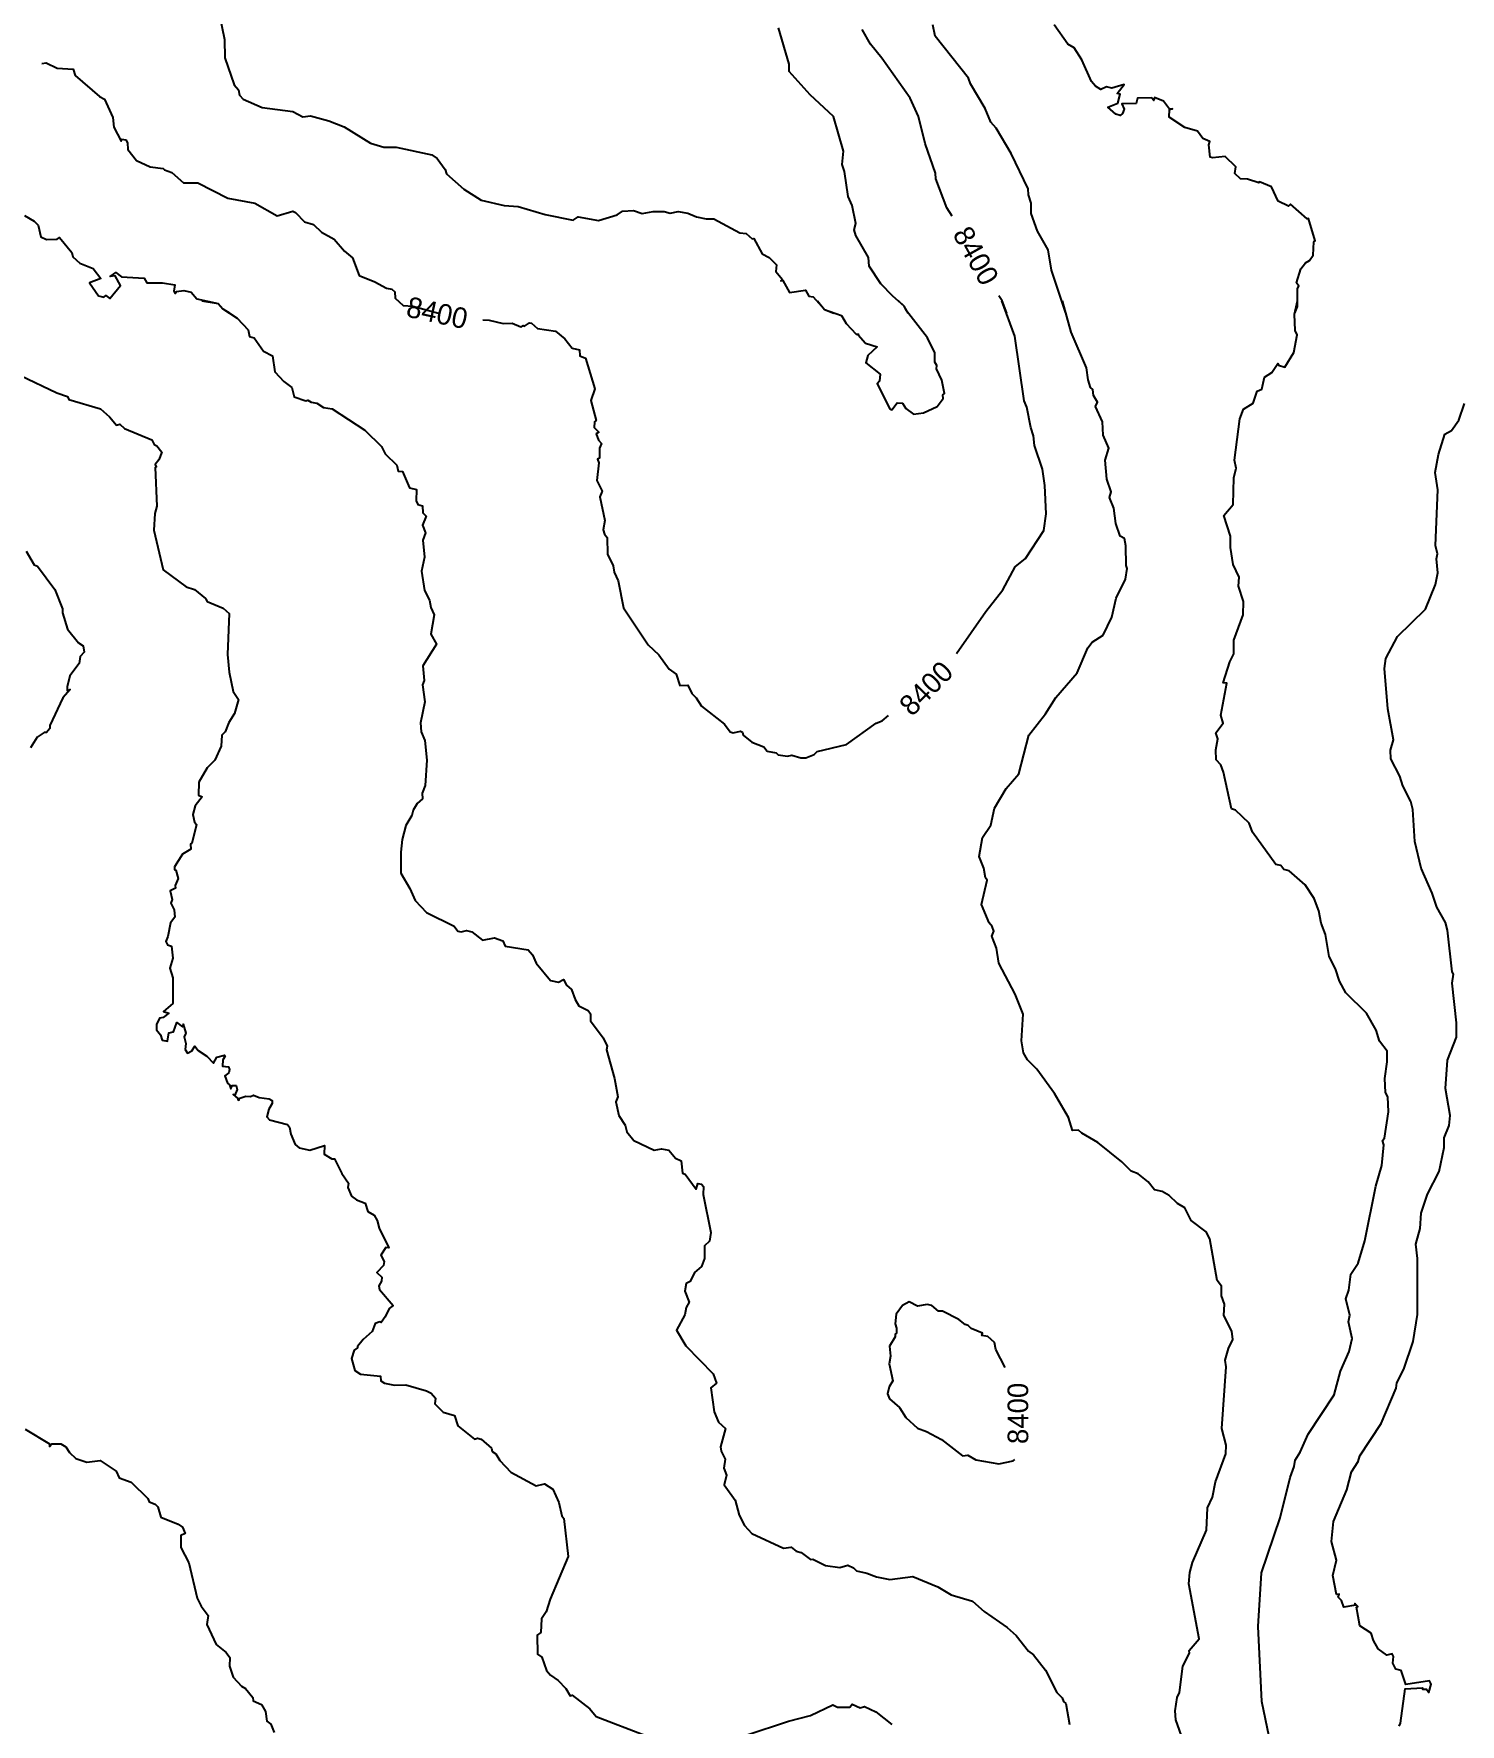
# Model space of a CAD drawing. Extents: x 9339 to 13216, y 3769 to 6935.
# Drawn here: x 11137 to 11665, y 5526 to 6151 of the extents above; entities that cross this region are included whole.
import ezdxf
from ezdxf.enums import TextEntityAlignment as Align

# ---------------------------------------------------------------- set-up
doc = ezdxf.new("R2010")
doc.units = 0
doc.header["$MEASUREMENT"] = 0
for name, color, linetype in [('DTM_SURFACE_CON', 9, 'Continuous'), ('DTM_SURFACE_ICON', 251, 'Continuous'), ('DTM_TEXT_ICON', 251, 'Continuous')]:
    doc.layers.add(name, color=color, linetype=linetype)
doc.styles.add('TMODELF', font='tmodelf')

msp = doc.modelspace()

# ---------------------------------------------------------------- linework, layer by layer
at = {"layer": 'DTM_SURFACE_CON', "linetype": 'Continuous', "flags": 128}
for points, elevation in [([(11205.3, 6159.41), (11207.38, 6149.14), (11207.57, 6142.38), (11211.04, 6132.34), (11212.56, 6130.51), (11212.98, 6128.58), (11214.31, 6127.06), (11221.4, 6124.01), (11232.68, 6122.54), (11236.38, 6120.61), (11239.24, 6120.93), (11246, 6119.13), (11251.72, 6116.87), (11261.5, 6110.79), (11266.36, 6109.39), (11270.97, 6109.31), (11284.2, 6106.47), (11286.07, 6105.15), (11289.07, 6101.05), (11289.55, 6099.51), (11295.96, 6093.77), (11302.44, 6089.74), (11310.93, 6087.79), (11316.07, 6087.36), (11326.07, 6084.45), (11336.5, 6082.31), (11338.35, 6083.52), (11345.81, 6082.17), (11352.69, 6084.35), (11354.7, 6085.64), (11358.73, 6085.89), (11362, 6084.83), (11366.13, 6085.57), (11370.11, 6085.57), (11372.36, 6084.95), (11375.36, 6085.54), (11378.85, 6084.93), (11382.14, 6083.59), (11385.73, 6082.81), (11388.55, 6082.83), (11398.13, 6077.7), (11400.54, 6077.39), (11402.74, 6075.47), (11403.37, 6075.53), (11406.36, 6069.87), (11409.02, 6068.58), (11411.75, 6065.8), (11411.41, 6063.4), (11413.93, 6060.35), (11413.3, 6059.89), (11414.04, 6060.04), (11416.55, 6055.54), (11422.43, 6056.39), (11423.64, 6054.23), (11425.3, 6054.01), (11429.53, 6049.29), (11432.9, 6047.96)], 2572.51), ([(11460.5, 6047.96), (11458.96, 6050.57), (11454.72, 6054.17), (11450.39, 6058.76), (11445.96, 6065.32), (11445.71, 6068.46), (11441.03, 6076.7), (11440.44, 6078.77), (11441.02, 6081.13), (11439.78, 6087.7), (11438.28, 6091.05), (11436.93, 6100.38), (11435.96, 6102.96), (11436.52, 6107.81), (11432.85, 6120.72), (11424.17, 6128.7), (11416.42, 6137.37), (11416.39, 6139.99), (11412.41, 6153.45)], 2572.51), ([(11518.84, 6047.96), (11513.49, 6063.88), (11512.2, 6071.34), (11508.34, 6078.21), (11506.02, 6084.82), (11505.94, 6088.59), (11504.96, 6091.69), (11504.82, 6093.9), (11498.54, 6107.04), (11493.01, 6116.35), (11491.04, 6118.54), (11488.96, 6123.59), (11483.53, 6132.82), (11482.82, 6134.84), (11470.43, 6150.42), (11469.62, 6154.63)], 2548.13), ([(11603.54, 6047.96), (11604.5, 6050.39), (11604.53, 6057.01), (11604.98, 6057.89), (11604.22, 6059.21), (11605.79, 6064.31), (11607.54, 6066.52), (11609.01, 6067.41), (11610.35, 6069.44), (11610.62, 6074.31), (11611.04, 6074.74), (11608.63, 6082.91), (11608.17, 6082.78), (11601.97, 6088.24), (11601.18, 6087.45), (11597.42, 6089.38), (11594.95, 6094.61), (11590.5, 6096.5), (11590.2, 6096.17), (11586.08, 6097.54), (11583.44, 6097.58), (11581.35, 6099.64), (11581.74, 6102.06), (11577.72, 6105.86), (11573.06, 6105.34), (11572.21, 6105.67), (11571.75, 6110.15), (11572.14, 6111.38), (11569.52, 6112.59), (11567.53, 6115.27), (11562.88, 6116.59), (11557.04, 6120.46), (11557.2, 6123.21), (11558.29, 6123.53), (11557.13, 6123.35), (11554.96, 6126.4), (11551.64, 6127.68), (11551.42, 6126.61), (11550.48, 6127.56), (11545.35, 6127.42), (11544.82, 6125.49), (11539.47, 6125.38), (11540.43, 6123.4), (11539.73, 6121.83), (11538.86, 6121.11), (11537.31, 6121.52), (11534.31, 6124.12), (11538.02, 6125.59), (11538.95, 6128.88), (11537.84, 6129.15), (11540.4, 6132.5), (11535.83, 6131.16), (11533.86, 6131.66), (11531.79, 6130.66), (11529.72, 6131.96), (11528.26, 6133.61), (11524.78, 6141.66), (11521.87, 6146.06), (11519.51, 6147.49), (11514.5, 6154.56)], 2535.94), ([(11133.36, 6084.11), (11136.92, 6081.95), (11138.41, 6080.49), (11139.43, 6076.18), (11141.56, 6075.24), (11145.48, 6075.3), (11146.36, 6075.89), (11150.93, 6070.41), (11151.27, 6068.73), (11153.88, 6066.39), (11158.82, 6064.51), (11161.59, 6060.78), (11157.44, 6059.21), (11160.77, 6054.4), (11162.78, 6053.82), (11163.46, 6054.51), (11164.97, 6053.4), (11168.97, 6058.16), (11166.92, 6061.74), (11165.15, 6061.47), (11167.25, 6062.91), (11169.27, 6061.41), (11177.68, 6060.93), (11178.68, 6059.17), (11184.46, 6059.21), (11189.1, 6058.39), (11188.68, 6056.08), (11189.18, 6055.23), (11189.69, 6055.98), (11192.36, 6056.27), (11195.03, 6055.69), (11197.13, 6053.22), (11205.06, 6051.5), (11206.79, 6049.52), (11209.42, 6047.96)], 2548.13), ([(11198.99, 6052.54), (11205.06, 6051.5), (11206.79, 6049.52), (11212.09, 6046.06), (11216.14, 6041.74), (11216.73, 6039.26), (11218.4, 6038.78), (11221.85, 6033.93), (11225.21, 6032.13), (11226.08, 6026.25), (11229.33, 6022.71), (11232.32, 6020.49), (11233.25, 6017.01), (11237.5, 6015.45), (11238.23, 6015.69), (11239.44, 6014.97), (11241.58, 6014.64), (11244.02, 6013.02), (11247.3, 6012.53), (11259.41, 6004.68), (11265.53, 5998.57), (11266.86, 5995.84), (11271.2, 5991.72), (11271.71, 5989.49), (11273.26, 5989.32), (11275.91, 5983.28), (11278.46, 5982.66), (11278.32, 5978.45), (11279.02, 5977.13), (11280.68, 5976.62), (11280.79, 5974.09), (11282.11, 5972.81), (11280.69, 5969.49), (11281.78, 5966.71), (11280.86, 5963.9), (11281.4, 5957.67), (11280.28, 5952.46), (11281.41, 5945.31), (11283.33, 5941.8), (11283.78, 5939.05), (11285, 5936.37), (11283.83, 5929.24), (11285.94, 5925.47), (11280.84, 5917.43), (11281.26, 5912.02), (11280.72, 5910.48), (11281.56, 5904.17), (11279.92, 5896.39), (11280.19, 5893.02), (11281.54, 5889.9), (11282.36, 5882.62), (11281.74, 5873.21), (11280.63, 5870.35), (11280.66, 5868.3), (11278.67, 5866.48), (11277.25, 5864.13), (11276.76, 5862.06), (11274.57, 5858.35), (11273.21, 5853.19), (11272.62, 5848.6), (11272.65, 5840.79), (11276.05, 5835.14), (11278.03, 5830.68), (11282.23, 5826.16), (11292.43, 5821.2), (11293.73, 5819.35), (11294.99, 5819.07), (11296.98, 5819.51), (11298.92, 5819.05), (11302.87, 5816.01), (11307.39, 5816.82), (11310.46, 5815.69), (11311.31, 5813.78), (11319.78, 5812.38), (11321.46, 5810.54), (11322.78, 5807.42), (11328.03, 5801.04), (11331.02, 5800.45), (11332.9, 5801.46), (11333.97, 5799.32), (11335.9, 5797.71), (11337.19, 5794), (11338.62, 5791.72), (11342.05, 5789.97), (11342.85, 5788.76), (11342.89, 5786.1), (11347.62, 5779.86), (11349.1, 5776.76), (11348.8, 5775.36), (11351.72, 5764.85), (11353.05, 5758.01), (11352.28, 5756.22), (11353.37, 5751.16), (11355.66, 5747.51), (11356.33, 5745.05), (11358.91, 5741.87), (11366.39, 5738.28), (11369.11, 5738.84), (11371.87, 5738.3), (11374.29, 5735.34), (11376.38, 5734.3), (11376.94, 5729.8), (11377.91, 5729.44), (11381.99, 5723.84), (11382.66, 5726.01), (11383.95, 5725.77), (11384.73, 5724.81), (11384.59, 5721.88), (11387.45, 5707.88), (11386.92, 5704.64), (11385.1, 5702.87), (11385.03, 5698.22), (11383.99, 5695.31), (11381.39, 5693.09), (11379.8, 5689.68), (11378.25, 5689.02), (11377.76, 5686.17), (11379.44, 5682.02), (11378.27, 5680.14), (11377.83, 5677.4), (11374.74, 5671.66), (11378.15, 5665.86), (11388.25, 5655.62), (11389.45, 5652.07), (11387.44, 5650.36), (11388.6, 5641.46), (11390.23, 5637.64), (11392.83, 5635.35), (11391.05, 5628.58), (11391.2, 5626.94), (11392.72, 5624.02), (11392.22, 5620.71), (11393.24, 5618.04), (11392.31, 5614.55), (11396.36, 5608.85), (11397.88, 5603.26), (11399.87, 5599.49), (11402.6, 5596.55), (11414.3, 5591.02), (11417.16, 5591.5), (11419, 5589.95), (11420.8, 5589.41), (11424.3, 5586.93), (11425.13, 5587.02), (11429.9, 5584.66), (11435.14, 5583.95), (11438.11, 5584.78), (11440.24, 5583.85), (11441.38, 5582.65), (11445.13, 5581.85), (11448.75, 5580.44), (11453.68, 5579.51), (11462.2, 5580.63), (11471.39, 5576.76), (11476.32, 5573.75), (11484.23, 5571.43), (11488.62, 5567.69), (11497.08, 5561.78), (11500.36, 5558.78), (11504.99, 5552.97), (11506.78, 5551.64), (11511.3, 5545.88), (11515.41, 5537.64), (11517.47, 5535.68), (11517.88, 5534.36), (11518.76, 5533.59), (11520.12, 5525.87)], 2548.13), ([(11426.84, 6052.54), (11429.53, 6049.29), (11435.81, 6047.04), (11437.5, 6044.13), (11441.26, 6040.12), (11442.01, 6040.21), (11441.88, 6039.87), (11444.69, 6036.8), (11448.96, 6035.42), (11445.46, 6032.21), (11444.79, 6029.52), (11450.12, 6025.33), (11449.87, 6022.75), (11448.95, 6021.73), (11453.62, 6012.48), (11454.35, 6012.17), (11456.4, 6014.75), (11458.38, 6014.63), (11459.53, 6012.66), (11462.41, 6010.52), (11466.16, 6011.01), (11471.16, 6013.43), (11473.41, 6016.3), (11473.25, 6017.76), (11473.84, 6018.15), (11472.89, 6023.14), (11470.88, 6027.34), (11471, 6028.56), (11470.3, 6029.74), (11470.28, 6033.24), (11467.57, 6038.84), (11459.86, 6048.78), (11458.96, 6050.57), (11456.82, 6052.54)], 2572.51), ([(11562.24, 5519.89), (11559.53, 5527.54), (11559.22, 5530.94), (11559.95, 5535.86), (11560.92, 5537.72), (11562.04, 5547.47), (11564.58, 5552.21), (11564.46, 5553.25), (11568.19, 5557.59), (11564.38, 5577.89), (11564.69, 5582.01), (11565.73, 5585.75), (11570.87, 5597.74), (11571.26, 5606), (11573.06, 5609.97), (11574.14, 5615.6), (11577.97, 5625.95), (11578.1, 5629.15), (11576.55, 5635.28), (11578.12, 5658.13), (11577.72, 5660.64), (11578.95, 5664.88), (11580.55, 5668.2), (11580.2, 5671.31), (11577.25, 5677.09), (11577.55, 5681.31), (11576.47, 5684.36), (11576.43, 5688.01), (11574.77, 5690.1), (11572.06, 5705.55), (11570.72, 5708.14), (11565.23, 5712.32), (11562.78, 5716.96), (11560.15, 5718.59), (11557, 5721.54), (11554.51, 5722.96), (11551.67, 5723.61), (11549.31, 5726.54), (11545.61, 5729.54), (11542.92, 5730.49), (11539.55, 5734.02), (11530.58, 5741.13), (11524.7, 5744.55), (11523.53, 5745.71), (11521.21, 5745.6), (11519.75, 5750.4), (11514.62, 5759.31), (11508.02, 5768.3), (11504.6, 5771.76), (11503.14, 5774.25), (11502.42, 5778.75), (11503.03, 5788.64), (11500.09, 5796.07), (11494.06, 5807.51), (11493.13, 5813.04), (11491.36, 5817.42), (11492.19, 5819.31), (11491.56, 5821.1), (11490.39, 5822.42), (11487.53, 5829.21), (11489.67, 5838.17), (11489.1, 5838.99), (11488.43, 5842.65), (11486.77, 5846.88), (11487.99, 5853.96), (11491.09, 5858.57), (11492.45, 5864.8), (11496.75, 5872.05), (11501.44, 5877.57), (11505.11, 5891.81), (11511.22, 5899.68), (11515.15, 5905.8), (11522.99, 5914.83), (11527, 5924.1), (11528.58, 5926.22), (11532.67, 5928.86), (11535.77, 5935.52), (11537.42, 5942.49), (11540.85, 5949.54), (11541.55, 5953.43), (11541.11, 5954.63), (11541.06, 5961.89), (11540.57, 5964.51), (11538.88, 5965.4), (11537.28, 5970.16), (11536.56, 5975.75), (11534.9, 5979.71), (11535.6, 5981.78), (11534.02, 5986.46), (11533.36, 5993.59), (11534.74, 5997.95), (11532.62, 6002.77), (11532.33, 6007.75), (11529.82, 6013.4), (11530.53, 6015.06), (11529.06, 6017.46), (11528.8, 6019.65), (11527.98, 6020.44), (11527.02, 6023.3), (11526.41, 6027.69), (11520.8, 6040.92), (11517.54, 6052.54)], 2548.13), ([(11595.42, 5514.76), (11591.38, 5534.37), (11590, 5562.04), (11591.27, 5581.91), (11598.11, 5602.26), (11601.79, 5617.19), (11603.35, 5621.3), (11603.65, 5623.65), (11605.58, 5626.61), (11608.5, 5633.2), (11618.11, 5647.74), (11620.4, 5656.5), (11623.62, 5663.87), (11624.79, 5668.62), (11623.46, 5674.82), (11623.85, 5677.28), (11622.48, 5683.27), (11623.49, 5686.55), (11624.31, 5692.42), (11626.94, 5696.45), (11629.45, 5704.74), (11633.54, 5724.99), (11635.79, 5732.59), (11636.51, 5740.28), (11636.02, 5741.83), (11636.78, 5742.7), (11638.17, 5752.48), (11637.95, 5758.05), (11637.16, 5759.6), (11636.84, 5764.87), (11637.76, 5770.98), (11637.71, 5774.89), (11634.88, 5778.65), (11633.71, 5782.66), (11630.06, 5788.98), (11622.47, 5796.52), (11620.03, 5800.78), (11618.55, 5805.42), (11616.22, 5809.99), (11614.85, 5818.03), (11613.31, 5822.25), (11612.45, 5826.88), (11610.7, 5831.42), (11607.43, 5836.43), (11601.51, 5841.63), (11599.52, 5842.08), (11598.37, 5843.62), (11596.51, 5843.92), (11587.9, 5855.95), (11586.69, 5859.25), (11581.53, 5864.04), (11580.05, 5864.54), (11577.11, 5878.12), (11576.13, 5880.85), (11574.49, 5882.68), (11574.27, 5886.41), (11575.01, 5890.51), (11574.37, 5892.74), (11577.05, 5896.24), (11576.14, 5899.25), (11578.39, 5911.08), (11577.03, 5911.2), (11579.51, 5918.89), (11580.94, 5921.9), (11580.96, 5926.93), (11584.4, 5936.31), (11584.55, 5941.25), (11582.69, 5946.91), (11582.95, 5950.26), (11580.72, 5955), (11579.7, 5961.28), (11579.77, 5965.43), (11577.32, 5973.13), (11580.71, 5977.09), (11580.92, 5986.97), (11581.81, 5990.53), (11581.22, 5993.55), (11583.23, 6008.85), (11584.55, 6012.46), (11588.13, 6014.67), (11589.56, 6019.06), (11591.39, 6019.77), (11592.32, 6024.29), (11595.09, 6026), (11597.27, 6029.35), (11597.47, 6028.73), (11599.84, 6027.95), (11603.15, 6033.38), (11604.36, 6039.94), (11603.62, 6041.48), (11603.38, 6047.54), (11604.57, 6052.54)], 2535.94), ([(11131.87, 6024.92), (11145.32, 6018.46), (11149.37, 6017.12), (11149.87, 6016.03), (11161.48, 6012.49), (11164.8, 6009.56), (11167.4, 6006.49), (11168.66, 6006.81), (11170.39, 6005.27), (11180.52, 6001.06), (11181.44, 5999.29), (11182.33, 5998.87), (11184.28, 5996.52), (11183.11, 5993.67), (11181.81, 5991.98), (11182.21, 5991.23), (11181.77, 5990.84), (11182.33, 5976.54), (11181.6, 5973.76), (11181.26, 5967.61), (11184.67, 5952.96), (11193.22, 5946.66), (11196.33, 5945.76), (11200.39, 5942.38), (11201.05, 5941.3), (11206.91, 5938.84), (11209.11, 5936.78), (11208.5, 5921.65), (11209.13, 5915.12), (11210.63, 5907.96), (11212.56, 5905.06), (11211.15, 5899.83), (11209.01, 5896.49), (11207.64, 5893.05), (11206.49, 5891.83), (11206.2, 5887.69), (11203.88, 5882.58), (11201.06, 5879.73), (11197.98, 5874.41), (11197.8, 5869.58), (11199.2, 5868.96), (11196.57, 5865.68), (11195.69, 5862.52), (11196.35, 5859.65), (11197.06, 5858.72), (11195.37, 5851.8), (11194.8, 5851.5), (11194.92, 5849.67), (11191.93, 5847.81), (11188.97, 5843.12), (11188.9, 5842.07), (11189.41, 5841.89), (11190.31, 5838.79), (11189.13, 5836.23), (11189.33, 5835.18), (11187.25, 5834.19), (11188.04, 5831.04), (11187.6, 5829.67), (11188.74, 5827.18), (11189.05, 5824.49), (11187.38, 5822.45), (11186.46, 5817.37), (11185.67, 5815.52), (11186.33, 5814.27), (11187.82, 5813.81), (11188.34, 5809.3), (11187.18, 5805.59), (11188.31, 5802.04), (11188.26, 5792.52), (11184.9, 5789.59), (11186.86, 5788.98), (11184.67, 5787.34), (11183.32, 5787.16), (11182.23, 5784.77), (11182.22, 5782.8), (11183.73, 5780.98), (11184.32, 5779.01), (11186.34, 5778.64), (11186.82, 5781.7), (11188.53, 5782.02), (11189.83, 5785.51), (11191.86, 5783.96), (11192.14, 5784.91), (11193.1, 5781.55), (11192.48, 5780.19), (11193.05, 5777.72), (11192.92, 5775.48), (11193.75, 5774.13), (11195.39, 5775.04), (11196.39, 5776.77), (11197.66, 5775.15), (11200.9, 5773.1), (11203.34, 5770.54), (11204.56, 5772.75), (11207.39, 5773.41), (11207.63, 5773.04), (11206.83, 5771.73), (11206.63, 5769.33), (11208.87, 5769.17), (11209.26, 5768.13), (11208.97, 5766.96), (11207.5, 5765.8), (11208.55, 5763.07), (11209.28, 5762.5), (11209.78, 5760.97), (11210.29, 5762.28), (11211.79, 5762.21), (11212.12, 5760.7), (11211.25, 5758.7), (11210.67, 5758.9), (11212.22, 5757.52), (11212.44, 5756.74), (11212.82, 5756.87), (11212.68, 5757.46), (11215.27, 5758.31), (11217.03, 5758.2), (11218.21, 5758.7), (11220.29, 5757.74), (11224, 5757.31), (11225.02, 5756.67), (11225.11, 5755.54), (11223.87, 5753.42), (11223.09, 5750.67), (11224.06, 5749.56), (11230.73, 5747.75), (11231.52, 5746.84), (11231.94, 5744.17), (11233.61, 5740.39), (11235, 5739.14), (11239.05, 5738.28), (11244.46, 5740.01), (11244.3, 5736.81), (11247.11, 5735.13), (11248.08, 5735.14), (11250.82, 5729.71), (11253.28, 5726.05), (11253.04, 5724.48), (11254.39, 5721.3), (11256.25, 5719.91), (11259.43, 5718.72), (11260.42, 5715.65), (11262.76, 5714.22), (11263.91, 5712.24), (11264.7, 5709.42), (11268.2, 5702.17), (11267.15, 5702.31), (11265.33, 5699.49), (11266.46, 5697.16), (11266.31, 5695.62), (11263.81, 5693.08), (11265.65, 5691.27), (11265.49, 5689.8), (11264.55, 5688.11), (11264.75, 5686.73), (11269.79, 5680.78), (11268.32, 5679.7), (11266.91, 5676.59), (11265.36, 5674.57), (11264.94, 5674.84), (11263.22, 5674.24), (11262.13, 5671.21), (11258.75, 5668.27), (11256.65, 5665.63), (11256.7, 5665.12), (11255.39, 5664.35), (11254.41, 5661.26), (11255.68, 5656.78), (11257.81, 5655.46), (11265.11, 5654.75), (11265.29, 5652.92), (11266.68, 5652.1), (11270.34, 5651.38), (11274.47, 5651.54), (11282.16, 5649.3), (11283.86, 5648.37), (11285.49, 5646.5), (11285.28, 5644.44), (11288.4, 5641.44), (11292.49, 5640.2), (11293.76, 5636.32), (11299.95, 5631.38), (11301.04, 5631.71), (11302.46, 5631.34), (11306.25, 5628.07), (11306.51, 5626.81), (11307.85, 5625.97), (11309.34, 5623.56), (11313.45, 5619.14), (11322.74, 5614.19), (11325.84, 5614.89), (11328.98, 5612.94), (11331.12, 5607.92), (11332.28, 5603.08), (11332.98, 5601.99), (11334.58, 5587.98), (11327.91, 5572.26), (11326.51, 5567.49), (11324.76, 5564.9), (11324.45, 5559.84), (11323.11, 5558.85), (11323.26, 5551.89), (11324.91, 5550.8), (11326.61, 5545.81), (11328.08, 5544.06), (11330.93, 5542.08), (11333.8, 5539.18), (11335.38, 5536.45), (11336.09, 5536.68), (11342.66, 5531.6), (11344.99, 5528.79), (11363.58, 5521.69)], 2535.94), ([(11642.11, 5525.23), (11642.7, 5526.32), (11644.36, 5539.05), (11650.76, 5539.35), (11650.85, 5538.9), (11652.33, 5538.86), (11653.2, 5537.73), (11653.96, 5540.74), (11653.43, 5542), (11644.64, 5540.65), (11642.95, 5545.85), (11640.96, 5546.34), (11639.83, 5548.59), (11640.09, 5551.04), (11639.63, 5551.96), (11637.62, 5551.44), (11634.34, 5553.78), (11632.65, 5556.88), (11631.86, 5559.64), (11627.6, 5562.32), (11626.42, 5569.2), (11626.81, 5569.53), (11625.73, 5570.57), (11626.04, 5569.96), (11621.68, 5569.21), (11620.79, 5571.72), (11619.61, 5572.97), (11619.98, 5574.08), (11618.96, 5573.92), (11617.66, 5580.91), (11618.91, 5586.69), (11617.17, 5593.55), (11617.89, 5600.91), (11622.85, 5612.59), (11624.5, 5619.25), (11627.04, 5623.17), (11627.55, 5625.19), (11635.44, 5637.19), (11641, 5650.26), (11641.28, 5652.28), (11643.93, 5657.32), (11647.35, 5667.5), (11649.01, 5677.48), (11649.01, 5698.28), (11648.37, 5703.48), (11649.94, 5709.27), (11650.34, 5714.94), (11652.62, 5722.03), (11656.94, 5730.41), (11658.85, 5739.23), (11658.81, 5742.9), (11660.65, 5747.47), (11660.99, 5751.13), (11659.26, 5761.09), (11660.06, 5771.58), (11663.4, 5780.16), (11663.38, 5785.36), (11661.83, 5800.03), (11662.26, 5803.38), (11661.8, 5804.21), (11660.11, 5819.63), (11659.36, 5822.47), (11656.05, 5828.17), (11654.36, 5833.34), (11650.31, 5842.62), (11647.92, 5852.44), (11647.22, 5864.32), (11646.43, 5867.25), (11643.47, 5873.04), (11642.38, 5876.68), (11639.02, 5883.05), (11638.99, 5886.26), (11640.08, 5890.09), (11638.01, 5901.57), (11636.78, 5916.45), (11637.26, 5920.24), (11641.56, 5928.33), (11651.87, 5938.49), (11655.58, 5947.59), (11656.45, 5951.83), (11656.01, 5957), (11656.35, 5958.88), (11655.65, 5961.95), (11656.45, 5982.56), (11655.48, 5988.93), (11656.78, 5995.63), (11659.12, 6003.18), (11661.59, 6004.52), (11664.23, 6008.32), (11666.4, 6014.55)], 2523.74), ([(11134, 5959.85), (11136.96, 5954.83), (11138.24, 5954.31), (11144.61, 5945.76), (11147.45, 5938.58), (11147.49, 5937.04), (11149.33, 5931), (11153.41, 5926.01), (11155.17, 5924.83), (11155.54, 5922.5), (11153.98, 5920.91), (11153.61, 5918.29), (11150.21, 5913.79), (11149.14, 5909.72), (11149.24, 5908.37), (11150.33, 5908.67), (11147.57, 5905.6), (11142.74, 5895.43), (11142.76, 5894.28), (11141.49, 5892.85), (11140.67, 5892.79), (11138.05, 5891.11), (11135.57, 5887.17)], 2523.74), ([(11133.63, 5635.06), (11142.61, 5629.72), (11142.63, 5628.66), (11143.53, 5629.65), (11146.79, 5629.62), (11148.64, 5628.54), (11150.05, 5626.44), (11152.4, 5624.19), (11156.43, 5622.93), (11161.46, 5623.54), (11167.27, 5619.59), (11168.41, 5617.06), (11172.87, 5615.5), (11179.08, 5609.44), (11179.54, 5608.26), (11181.71, 5607.36), (11182.75, 5606.39), (11183.88, 5602.59), (11190.25, 5600.01), (11191.82, 5598.86), (11192.84, 5596.51), (11191.32, 5595.73), (11191.32, 5591.35), (11194.21, 5585.64), (11197.32, 5572.63), (11198.77, 5569.59), (11201.37, 5566.12), (11200.9, 5562.86), (11204.28, 5555.45), (11208, 5552.42), (11209.42, 5550.68), (11209.28, 5547.36), (11210.65, 5543.31), (11213.67, 5539.98), (11215.15, 5539.19), (11217.93, 5535.8), (11218.04, 5534.55), (11221.08, 5533.22), (11222.61, 5530.66), (11223.05, 5527.11), (11224.52, 5526.02), (11225.78, 5522.91)], 2523.74), ([(11400.47, 5521.94), (11416.17, 5527.12), (11424.35, 5529.17), (11432.61, 5533.1), (11434.3, 5532.26), (11438.87, 5532.26), (11439.66, 5533.36), (11442.69, 5532.02), (11444.29, 5532.44), (11448.44, 5530.56), (11454.34, 5525.84)], 2535.94)]:
    msp.add_lwpolyline(points, dxfattribs=dict(at, elevation=elevation))
at = {"layer": 'DTM_SURFACE_ICON', "linetype": 'Continuous', "elevation": 2560.32, "flags": 128}
for points in [[(11476.78, 6083.78), (11474.73, 6086.9), (11470.67, 6097.59), (11470.59, 6099.76), (11466.73, 6110.7), (11464.25, 6120.71), (11461.21, 6127.49), (11450.75, 6142.29), (11446.54, 6147.48), (11443.43, 6152.82)], [(11139.83, 6140.27), (11141.47, 6140.53), (11145.44, 6138.61), (11151.36, 6138.22), (11152.13, 6135.83), (11161.12, 6128.04), (11162.95, 6127.06), (11166.14, 6120.27), (11166.47, 6116.7), (11169.19, 6111.53), (11169.42, 6112.35), (11170.85, 6111.99), (11171.5, 6110.98), (11171.7, 6108.49), (11174.87, 6104.36), (11179.97, 6102.06), (11184.77, 6101.46), (11185.22, 6100.9), (11187.91, 6099.97), (11192.26, 6096.19), (11197.58, 6096.14), (11208.71, 6090.53), (11218.62, 6088.59), (11226.97, 6083.99), (11232.71, 6085.65), (11233.73, 6085.19), (11237.07, 6081.69), (11240.33, 6080.78), (11243.32, 6077.95), (11248.06, 6075.25), (11251.79, 6070.88), (11254.8, 6068.36), (11257.2, 6061.85), (11263.07, 6059.52), (11267.33, 6057.19), (11269.37, 6056.81), (11270.52, 6055.76), (11270.61, 6053.53), (11273.53, 6050.79), (11277.1, 6050.5), (11286.66, 6047.96)], [(11496.94, 6047.96), (11495.22, 6052.45), (11493.99, 6054.4)], [(11478.29, 5922.03), (11489.19, 5937.57), (11495.5, 5945.58), (11500.09, 5954.06), (11503.81, 5957.19), (11510.63, 5967.52), (11511.49, 5973.73), (11511.06, 5984.15), (11510.11, 5990.18), (11507.17, 5999.01), (11506.85, 6002.55), (11505.79, 6005.6), (11504.38, 6013.21), (11503.38, 6015.55), (11499.98, 6039.47), (11495.08, 6052.54)], [(11302.97, 6045.47), (11305.34, 6045.39), (11310.61, 6044.14), (11313.87, 6044.22), (11317.14, 6042.86), (11317.96, 6043.42), (11318.51, 6043.18), (11320.27, 6044.3), (11321.05, 6044.26), (11323.31, 6042.26), (11329.93, 6041.25), (11333.35, 6038.46), (11336.12, 6035.03), (11338.82, 6034.41), (11338.89, 6032.12), (11340.99, 6031.26), (11344.48, 6019.99), (11343.02, 6015.59), (11345.03, 6008.22), (11344.36, 6007.71), (11344.21, 6005.67), (11345.94, 6003.92), (11345.03, 6003.29), (11345.86, 6000.91), (11346.98, 5999.74), (11346.23, 5998), (11346.22, 5994.26), (11345.48, 5993.86), (11345.96, 5992.54), (11345.18, 5986.07), (11347.22, 5982.13), (11346.37, 5980.01), (11348.2, 5971.27), (11347.51, 5967.77), (11348.05, 5966.15), (11349.05, 5964.98), (11349.14, 5958.72), (11351.24, 5954.45), (11351.64, 5952.07), (11353.07, 5948.9), (11355.05, 5938.97), (11364.21, 5925.22), (11368.18, 5921.5), (11372.03, 5916.28), (11374.53, 5914.43), (11375.92, 5910.22), (11378.85, 5910.36), (11380.36, 5907.22), (11381.98, 5905.69), (11384, 5902.58), (11392.42, 5895.94), (11394.54, 5893.1), (11395.68, 5892.74), (11398.44, 5893.24), (11399.09, 5892.91), (11399.4, 5891.77), (11402.6, 5889.2), (11407.08, 5887.51), (11408.29, 5885.91), (11411.62, 5885.23), (11412.39, 5884.6), (11415.77, 5884.09), (11417.33, 5884.45), (11420.76, 5883.44), (11422.52, 5883.39), (11425.7, 5884.71), (11426.73, 5885.76), (11437.59, 5888.34), (11448.56, 5896.23), (11450.78, 5897.1), (11453.11, 5899.06)], [(11496.3, 5657.93), (11492.89, 5664.6), (11492.45, 5667.19), (11489.93, 5669.36), (11487.72, 5669.78), (11487.92, 5670.56), (11483.71, 5672.27), (11482.68, 5673.44), (11481.52, 5673.77), (11479.24, 5675.67), (11473.09, 5678.7), (11471.71, 5678.74), (11469.2, 5680.86), (11467.42, 5681.27), (11463.94, 5680.65), (11460.87, 5682.18), (11458.31, 5680.82), (11456.01, 5677.68), (11455.59, 5674.06), (11456.18, 5672.45), (11456.09, 5670.59), (11455.62, 5670.24), (11455.68, 5669.21), (11453.49, 5665.77), (11453.89, 5662.08), (11453.45, 5659.32), (11454.73, 5652.93), (11453.38, 5650.8), (11452.81, 5648.11), (11453.52, 5646.28), (11457.2, 5643.06), (11459.53, 5639.36), (11463.93, 5635.48), (11467.25, 5634.26), (11472.81, 5631.24), (11480.54, 5625.17), (11482.52, 5625.47), (11485.46, 5623.71), (11493.99, 5622.24), (11499.29, 5623.39), (11499.92, 5623.9)]]:
    msp.add_lwpolyline(points, dxfattribs=at)

# ---------------------------------------------------------------- texts
at = {"layer": 'DTM_TEXT_ICON', "linetype": 'Continuous', "style": 'TMODELF'}
for rotation, p in [(299.09859, (11485.53, 6069.17, 2560.32)), (347.81326, (11286.13, 6048.07, 2560.32)), (45.46594, (11467.09, 5909.17, 2560.32)), (90.08487, (11501.06, 5640.92, 2560.32))]:
    msp.add_text('8400', height=7.62, rotation=rotation, dxfattribs=at).set_placement(p, align=Align.MIDDLE_CENTER)

doc.saveas('drawing.dxf')
